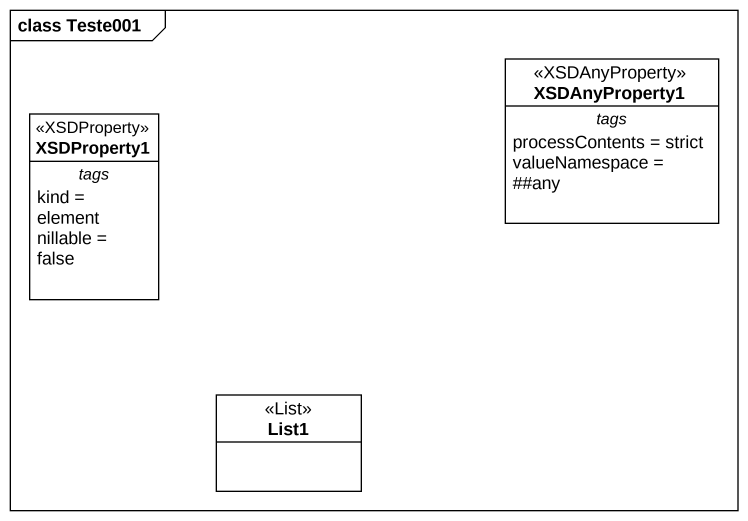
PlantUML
@startuml
mainframe class Teste001
allowmixing
hide circle
hide empty members
rectangle XSDProperty1 <<XSDProperty>>
rectangle XSDAnyProperty1 <<XSDAnyProperty>>
class List1 <<List>>
@enduml
